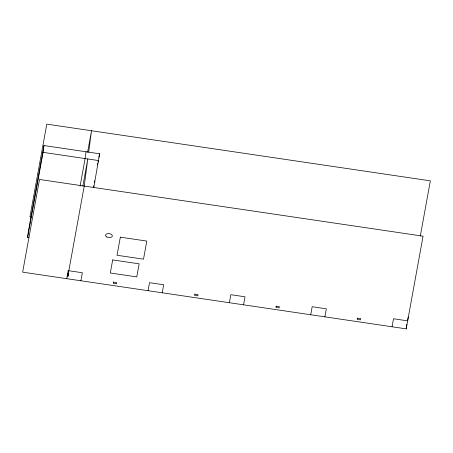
<?xml version="1.0" encoding="UTF-8"?>
<svg xmlns="http://www.w3.org/2000/svg" width="453" height="453" viewBox="0 0 453 453"><rect width="100%" height="100%" fill="white"/><g stroke="black" fill="none" stroke-linecap="round" stroke-linejoin="round"><path stroke-width="0.68" d="M68.177 274.654L68.244 274.892A1.359 0.9 -23.9 0 1 67.905 275.82L67.486 276.087M28.986 237.599L27.61 237.4L28.505 230.594L43.975 145.538L99.586 153.777L93.765 187.661M27.61 237.4L43.08 152.344L43.975 145.538M85.113 158.573L86.013 151.755M88.692 152.151L91.512 130.73L87.616 152.168M406.205 328.867L423.062 236.177L39.507 179.467L22.65 272.157L406.205 328.867L406.794 324.405M408.17 317.015L407.666 320.843L393.504 318.748L392.043 326.777M80.085 186.217L85.113 158.561M82.871 186.053L87.797 158.969L84.23 186.075L68.058 274.965M66.738 278.674L68.193 270.645L82.355 272.74L80.894 280.769M93.522 187.106L93.777 185.719M94.405 182.248L94.66 180.86M97.565 164.886L97.82 163.499M98.069 162.106L98.324 160.719M98.952 157.248L99.586 153.777M148.063 290.701L149.524 282.672L163.686 284.767L162.225 292.791M229.388 302.723L230.849 294.699L245.011 296.794L243.55 304.818M310.718 314.75L312.179 306.721L326.336 308.816L324.88 316.845M420.282 236.183L430.35 180.843L46.795 124.133L29.938 216.823L31.336 217.027M68.114 273.595L68.488 273.663M68.426 273.872L68.641 273.521M68.437 273.793L68.109 273.725M43.08 152.344L98.692 160.583M67.984 275.413L68.137 275.815M68.063 275.798A1.359 0.719 38.2 0 1 67.978 276.392M68.018 275.373A2.86 1.687 -22.8 0 1 68.165 274.133M68.041 274.173A1.925 0.906 -32.8 0 1 68.148 273.997A1.619 0.515 -40.6 0 0 68.075 274.088M68.38 273.453A1.925 0.917 58.5 0 0 68.295 273.533A2.86 1.319 45.5 0 0 68.369 274.28M112.684 259.92L110.306 272.989L136.766 276.902L139.145 263.833L112.684 259.92M120.334 237.168L117.044 255.26L143.505 259.173L146.795 241.081L120.334 237.168M113.482 282.094L113.261 283.312L116.483 283.788L116.704 282.57L113.482 282.094M194.813 294.116L194.586 295.339L197.808 295.815L198.029 294.592L194.813 294.116M276.137 306.143L275.917 307.366L279.139 307.842L279.359 306.619L276.137 306.143M357.462 318.17L357.241 319.388L360.463 319.863L360.684 318.646L357.462 318.17M106.897 237.015A3.46 1.971 7.5 0 0 112.333 236.098A3.46 1.971 7.5 0 0 107.508 233.657A3.46 1.971 7.5 0 0 106.897 237.015"/></g></svg>
